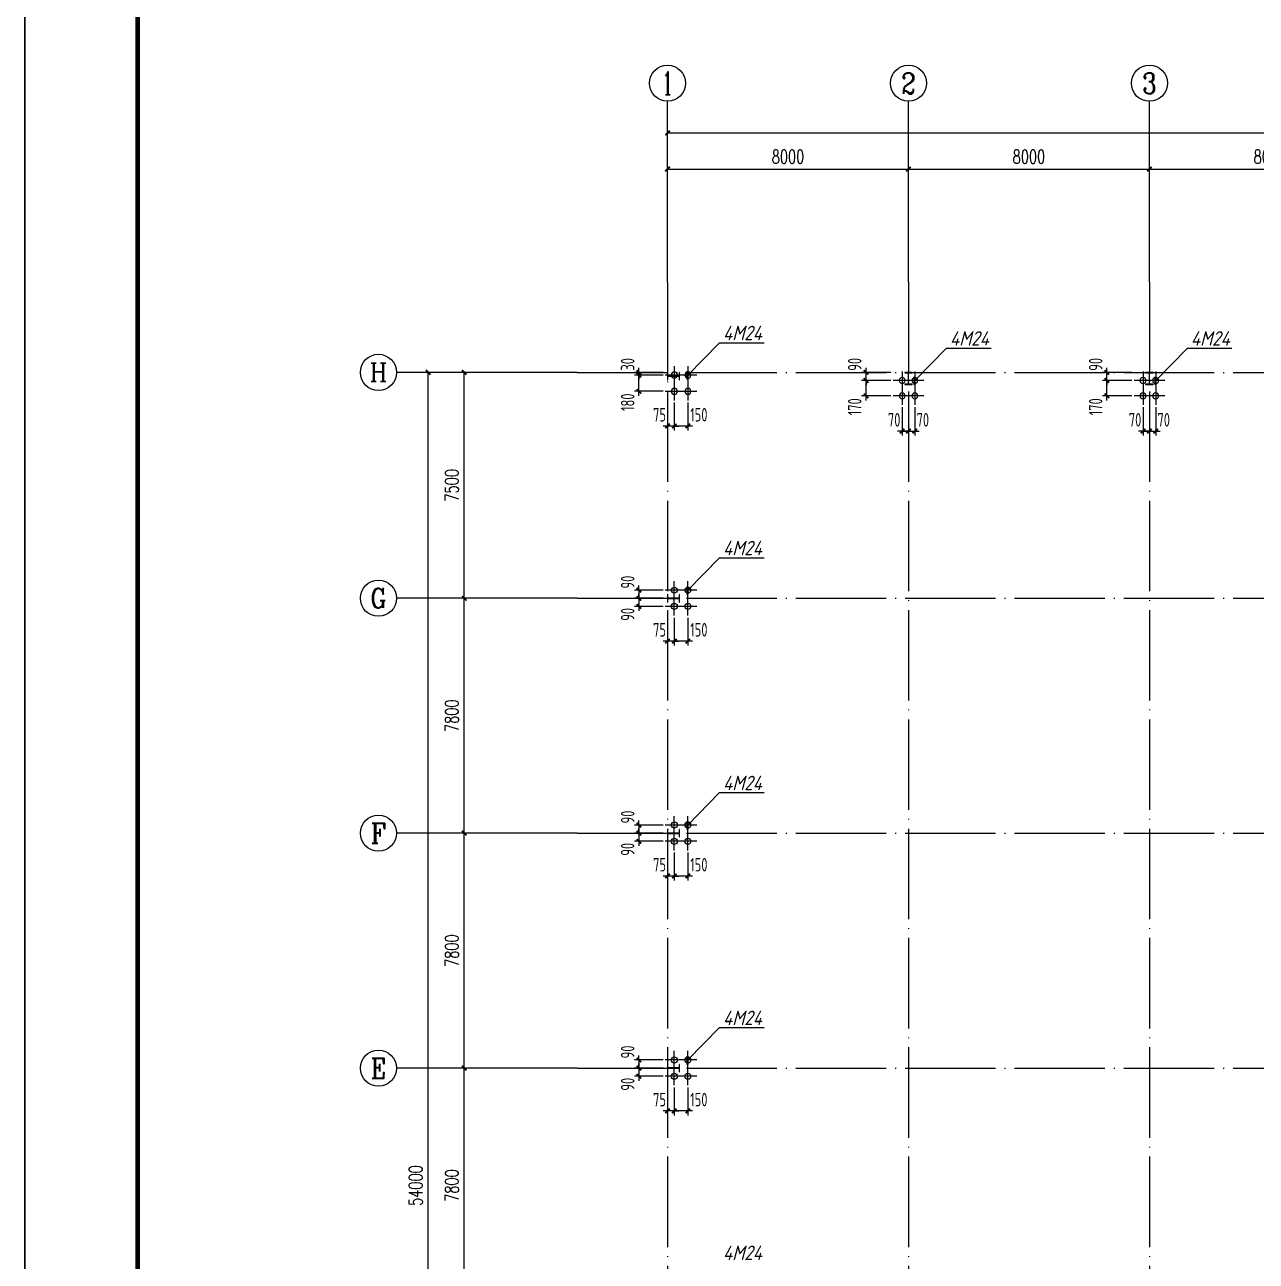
# Model space of a CAD drawing. Header units: millimetres. Extents: x 6950065 to 7140129, y 16284814 to 19754034.
# Drawn here: x 6955997 to 6996890, y 18669828 to 18710884 of the extents above; entities that cross this region are included whole.
import ezdxf
from ezdxf.enums import TextEntityAlignment as Align

# ---------------------------------------------------------------- set-up
doc = ezdxf.new("R2010")
doc.units = ezdxf.units.MM
doc.header["$LTSCALE"] = 1500
doc.header["$MEASUREMENT"] = 0
doc.linetypes.add('DOTE', pattern=[2.42, 2, -0.2, 0.02, -0.2])
doc.layers.get('Defpoints').update_dxf_attribs({"color": 1})
for name, color, linetype in [('AXIS_TEXT', 7, 'Continuous'), ('COLUMN', 2, 'Continuous'), ('C型钢', 6, 'Continuous'), ('dim', 7, 'Continuous'), ('DIM_ELEV', 3, 'Continuous'), ('DOTE', 250, 'DOTE'), ('LZ_DIM', 3, 'Continuous'), ('TK', 4, 'Continuous'), ('中粗', 4, 'Continuous'), ('标注', 7, 'Continuous')]:
    doc.layers.add(name, color=color, linetype=linetype)
doc.styles.add('_TCH_AXIS', font='COMPLEX', dxfattribs={"bigfont": 'GBCBIG'})
doc.styles.add('_TCH_DIM_T3', font='SIMPLEX', dxfattribs={"width": 0.705882, "bigfont": 'GBCBIG'})
doc.styles.add('COMPLEX', font='COMPLEX')
doc.styles.get("Standard").update_dxf_attribs({"font": 'gbenor.shx', "bigfont": 'gbcbig.shx'})
doc.styles.add('TSSD_Dimension', font='Tssdeng.shx', dxfattribs={"width": 0.7, "bigfont": 'hztxt.shx'})
doc.dimstyles.new('100', dxfattribs={"dimtxt": 250, "dimasz": 200, "dimexe": 250, "dimexo": 300, "dimgap": 150, "dimtad": 1, "dimdec": 0, "dimzin": 0, "dimdsep": 46, "dimtxsty": 'Standard', "dimblk": 'ARCHTICK', "dimcen": 0.09, "dimclrd": 256, "dimclre": 256, "dimclrt": 256, "dimadec": 0, "dimazin": 0, "dimtfac": 1, "dimtdec": 0, "dimtix": 1, "dimtmove": 2, "dimatfit": 3, "dimldrblk": 'ARCHTICK', "dimfxl": 0, "dimtolj": 1, "dimtzin": 0, "dimarcsym": 0})
doc.dimstyles.new('_TCH_ARCH&&150', dxfattribs={"dimtxt": 446.25, "dimasz": 150, "dimexe": 375, "dimexo": 450, "dimgap": 189.375, "dimtad": 1, "dimdec": 0, "dimzin": 0, "dimdsep": 46, "dimtxsty": '_TCH_DIM_T3', "dimblk": 'ARCHTICK', "dimcen": 0.09, "dimclrt": 7, "dimazin": 2, "dimtfac": 1, "dimtdec": 0, "dimtix": 1, "dimtmove": 2, "dimatfit": 3, "dimfxl": 0, "dimtolj": 1, "dimtzin": 0, "dimarcsym": 0})
doc.dimstyles.new('TSSD_50_150', dxfattribs={"dimtxt": 450, "dimasz": 150, "dimexe": 150, "dimexo": 375, "dimgap": 150, "dimtad": 1, "dimdec": 0, "dimlfac": 0.333333, "dimzin": 0, "dimdsep": 46, "dimtxsty": 'TSSD_Dimension', "dimblk": 'ARCHTICK', "dimblk1": 'ARCHTICK', "dimblk2": 'ARCHTICK', "dimcen": 0, "dimdle": 150, "dimclrt": 7, "dimadec": 0, "dimazin": 0, "dimtfac": 1, "dimtdec": 0, "dimtix": 1, "dimtmove": 2, "dimatfit": 3, "dimfxl": 0, "dimtolj": 1, "dimtzin": 0, "dimarcsym": 0})

# ---------------------------------------------------------------- blocks, each defined once
blk = doc.blocks.new('A$C3ACC4A1C')
at = {"layer": 'COLUMN'}
h = blk.add_hatch(color=256, dxfattribs=at)
h.paths.add_polyline_path([(125, 400), (0, 400), (0, 388), (120, 388), (120, 200), (125, 200)])
h.paths.add_polyline_path([(250, 400), (125, 400), (125, 200), (130, 200), (130, 388), (250, 388)])
h.paths.add_polyline_path([(250, 12), (130, 12), (130, 200), (125, 200), (125, 0), (250, 0)])
h.paths.add_polyline_path([(125, 200), (120, 200), (120, 12), (0, 12), (0, 0), (125, 0)])
blk.add_lwpolyline([(0, 0), (0, 12), (120, 12), (120, 388), (0, 388), (0, 400), (250, 400), (250, 388), (130, 388), (130, 12), (250, 12), (250, 0)], close=True, dxfattribs=at)
blk = doc.blocks.new('rtrtrtrtrt')
at = {"layer": '中粗', "linetype": 'ByBlock'}
for p, q in [((3059791, -306580), (3059191, -306580)), ((3059491, -306880), (3059491, -306280))]:
    blk.add_line(p, q, dxfattribs=at)
blk.add_circle((3059491, -306580), 100, dxfattribs=at)
blk = doc.blocks.new('_ArchTick')
at = {"color": 0, "linetype": 'ByBlock', "const_width": 0.4}
blk.add_lwpolyline([(-0.5, -0.5), (0.5, 0.5)], dxfattribs=at)
blk = doc.blocks.new('*D527')
at = {"layer": 'Defpoints', "color": 0}
for p in [(6977567, 18675972), (6978017, 18675972), (6977567, 18674820)]:
    blk.add_point(p, dxfattribs=at)
at = {"layer": 'dim', "color": 0, "lineweight": -2}
for p, q in [((6977567, 18675597), (6977567, 18674670)), ((6978017, 18675597), (6978017, 18674670)), ((6978167, 18674820), (6977417, 18674820))]:
    blk.add_line(p, q, dxfattribs=at)
at = {"layer": 'dim', "color": 0, "lineweight": -2, "xscale": 150, "yscale": 150, "zscale": 150, "rotation": 180}
blk.add_blockref('_ArchTick', (6977567, 18674820), dxfattribs=at)
at = {"layer": 'dim', "color": 0, "lineweight": -2, "xscale": 150, "yscale": 150, "zscale": 150}
blk.add_blockref('_ArchTick', (6978017, 18674820), dxfattribs=at)
at = {"layer": 'dim', "color": 7, "insert": (6978380, 18675195), "char_height": 450, "attachment_point": 5, "style": 'TSSD_Dimension'}
blk.add_mtext('\\A1;150', dxfattribs=at)
blk = doc.blocks.new('*D532')
at = {"layer": 'Defpoints', "color": 0}
for p in [(6977342, 18675972), (6977567, 18675972), (6977342, 18674820)]:
    blk.add_point(p, dxfattribs=at)
at = {"layer": 'dim', "color": 0, "lineweight": -2}
for p, q in [((6977342, 18675597), (6977342, 18674670)), ((6977567, 18675597), (6977567, 18674670)), ((6977342, 18674820), (6977192, 18674820)), ((6977567, 18674820), (6977342, 18674820)), ((6977567, 18674820), (6977717, 18674820))]:
    blk.add_line(p, q, dxfattribs=at)
at = {"layer": 'dim', "color": 0, "lineweight": -2, "xscale": 150, "yscale": 150, "zscale": 150}
blk.add_blockref('_ArchTick', (6977342, 18674820), dxfattribs=at)
at = {"layer": 'dim', "color": 0, "lineweight": -2, "xscale": 150, "yscale": 150, "zscale": 150, "rotation": 180}
blk.add_blockref('_ArchTick', (6977567, 18674820), dxfattribs=at)
at = {"layer": 'dim', "color": 7, "insert": (6977076, 18675195), "char_height": 450, "attachment_point": 5, "style": 'TSSD_Dimension'}
blk.add_mtext('\\A1;75', dxfattribs=at)
blk = doc.blocks.new('*D533')
at = {"layer": 'Defpoints', "color": 0}
for p in [(6977567, 18676512), (6976392, 18676242), (6977567, 18676242)]:
    blk.add_point(p, dxfattribs=at)
at = {"layer": 'dim', "color": 0, "lineweight": -2}
for p, q in [((6977192, 18676512), (6976242, 18676512)), ((6976392, 18676512), (6976392, 18676662)), ((6976392, 18676512), (6976392, 18676242)), ((6977192, 18676242), (6976242, 18676242)), ((6976392, 18676242), (6976392, 18676092))]:
    blk.add_line(p, q, dxfattribs=at)
at = {"layer": 'dim', "color": 0, "lineweight": -2, "xscale": 150, "yscale": 150, "zscale": 150}
for p, rotation in [((6976392, 18676512), 270), ((6976392, 18676242), 90)]:
    blk.add_blockref('_ArchTick', p, dxfattribs=dict(at, rotation=rotation))
at = {"layer": 'dim', "color": 7, "insert": (6976017, 18676778), "char_height": 450, "attachment_point": 5, "rotation": 90, "style": 'TSSD_Dimension'}
blk.add_mtext('\\A1;90', dxfattribs=at)
blk = doc.blocks.new('*D534')
at = {"layer": 'Defpoints', "color": 0}
for p in [(6977567, 18676242), (6976392, 18675972), (6977567, 18675972)]:
    blk.add_point(p, dxfattribs=at)
at = {"layer": 'dim', "color": 0, "lineweight": -2}
for p, q in [((6977192, 18676242), (6976242, 18676242)), ((6976392, 18676242), (6976392, 18676392)), ((6976392, 18676242), (6976392, 18675972)), ((6977192, 18675972), (6976242, 18675972)), ((6976392, 18675972), (6976392, 18675822))]:
    blk.add_line(p, q, dxfattribs=at)
at = {"layer": 'dim', "color": 0, "lineweight": -2, "xscale": 150, "yscale": 150, "zscale": 150}
for p, rotation in [((6976392, 18676242), 270), ((6976392, 18675972), 90)]:
    blk.add_blockref('_ArchTick', p, dxfattribs=dict(at, rotation=rotation))
at = {"layer": 'dim', "color": 7, "insert": (6976017, 18675706), "char_height": 450, "attachment_point": 5, "rotation": 90, "style": 'TSSD_Dimension'}
blk.add_mtext('\\A1;90', dxfattribs=at)
blk = doc.blocks.new('*D539')
at = {"layer": 'Defpoints', "color": 0}
for p in [(6977567, 18683772), (6978017, 18683772), (6977567, 18682620)]:
    blk.add_point(p, dxfattribs=at)
at = {"layer": 'dim', "color": 0, "lineweight": -2}
for p, q in [((6977567, 18683397), (6977567, 18682470)), ((6978017, 18683397), (6978017, 18682470)), ((6978167, 18682620), (6977417, 18682620))]:
    blk.add_line(p, q, dxfattribs=at)
at = {"layer": 'dim', "color": 0, "lineweight": -2, "xscale": 150, "yscale": 150, "zscale": 150, "rotation": 180}
blk.add_blockref('_ArchTick', (6977567, 18682620), dxfattribs=at)
at = {"layer": 'dim', "color": 0, "lineweight": -2, "xscale": 150, "yscale": 150, "zscale": 150}
blk.add_blockref('_ArchTick', (6978017, 18682620), dxfattribs=at)
at = {"layer": 'dim', "color": 7, "insert": (6978380, 18682995), "char_height": 450, "attachment_point": 5, "style": 'TSSD_Dimension'}
blk.add_mtext('\\A1;150', dxfattribs=at)
blk = doc.blocks.new('*D544')
at = {"layer": 'Defpoints', "color": 0}
for p in [(6977342, 18683772), (6977567, 18683772), (6977342, 18682620)]:
    blk.add_point(p, dxfattribs=at)
at = {"layer": 'dim', "color": 0, "lineweight": -2}
for p, q in [((6977342, 18683397), (6977342, 18682470)), ((6977567, 18683397), (6977567, 18682470)), ((6977342, 18682620), (6977192, 18682620)), ((6977567, 18682620), (6977342, 18682620)), ((6977567, 18682620), (6977717, 18682620))]:
    blk.add_line(p, q, dxfattribs=at)
at = {"layer": 'dim', "color": 0, "lineweight": -2, "xscale": 150, "yscale": 150, "zscale": 150}
blk.add_blockref('_ArchTick', (6977342, 18682620), dxfattribs=at)
at = {"layer": 'dim', "color": 0, "lineweight": -2, "xscale": 150, "yscale": 150, "zscale": 150, "rotation": 180}
blk.add_blockref('_ArchTick', (6977567, 18682620), dxfattribs=at)
at = {"layer": 'dim', "color": 7, "insert": (6977076, 18682995), "char_height": 450, "attachment_point": 5, "style": 'TSSD_Dimension'}
blk.add_mtext('\\A1;75', dxfattribs=at)
blk = doc.blocks.new('*D545')
at = {"layer": 'Defpoints', "color": 0}
for p in [(6977567, 18684312), (6976392, 18684042), (6977567, 18684042)]:
    blk.add_point(p, dxfattribs=at)
at = {"layer": 'dim', "color": 0, "lineweight": -2}
for p, q in [((6977192, 18684312), (6976242, 18684312)), ((6976392, 18684312), (6976392, 18684462)), ((6976392, 18684312), (6976392, 18684042)), ((6977192, 18684042), (6976242, 18684042)), ((6976392, 18684042), (6976392, 18683892))]:
    blk.add_line(p, q, dxfattribs=at)
at = {"layer": 'dim', "color": 0, "lineweight": -2, "xscale": 150, "yscale": 150, "zscale": 150}
for p, rotation in [((6976392, 18684312), 270), ((6976392, 18684042), 90)]:
    blk.add_blockref('_ArchTick', p, dxfattribs=dict(at, rotation=rotation))
at = {"layer": 'dim', "color": 7, "insert": (6976017, 18684578), "char_height": 450, "attachment_point": 5, "rotation": 90, "style": 'TSSD_Dimension'}
blk.add_mtext('\\A1;90', dxfattribs=at)
blk = doc.blocks.new('*D546')
at = {"layer": 'Defpoints', "color": 0}
for p in [(6977567, 18684042), (6976392, 18683772), (6977567, 18683772)]:
    blk.add_point(p, dxfattribs=at)
at = {"layer": 'dim', "color": 0, "lineweight": -2}
for p, q in [((6977192, 18684042), (6976242, 18684042)), ((6976392, 18684042), (6976392, 18684192)), ((6976392, 18684042), (6976392, 18683772)), ((6977192, 18683772), (6976242, 18683772)), ((6976392, 18683772), (6976392, 18683622))]:
    blk.add_line(p, q, dxfattribs=at)
at = {"layer": 'dim', "color": 0, "lineweight": -2, "xscale": 150, "yscale": 150, "zscale": 150}
for p, rotation in [((6976392, 18684042), 270), ((6976392, 18683772), 90)]:
    blk.add_blockref('_ArchTick', p, dxfattribs=dict(at, rotation=rotation))
at = {"layer": 'dim', "color": 7, "insert": (6976017, 18683506), "char_height": 450, "attachment_point": 5, "rotation": 90, "style": 'TSSD_Dimension'}
blk.add_mtext('\\A1;90', dxfattribs=at)
blk = doc.blocks.new('*D551')
at = {"layer": 'Defpoints', "color": 0}
for p in [(6977567, 18691572), (6978017, 18691572), (6977567, 18690420)]:
    blk.add_point(p, dxfattribs=at)
at = {"layer": 'dim', "color": 0, "lineweight": -2}
for p, q in [((6977567, 18691197), (6977567, 18690270)), ((6978017, 18691197), (6978017, 18690270)), ((6978167, 18690420), (6977417, 18690420))]:
    blk.add_line(p, q, dxfattribs=at)
at = {"layer": 'dim', "color": 0, "lineweight": -2, "xscale": 150, "yscale": 150, "zscale": 150, "rotation": 180}
blk.add_blockref('_ArchTick', (6977567, 18690420), dxfattribs=at)
at = {"layer": 'dim', "color": 0, "lineweight": -2, "xscale": 150, "yscale": 150, "zscale": 150}
blk.add_blockref('_ArchTick', (6978017, 18690420), dxfattribs=at)
at = {"layer": 'dim', "color": 7, "insert": (6978380, 18690795), "char_height": 450, "attachment_point": 5, "style": 'TSSD_Dimension'}
blk.add_mtext('\\A1;150', dxfattribs=at)
blk = doc.blocks.new('*D556')
at = {"layer": 'Defpoints', "color": 0}
for p in [(6977342, 18691572), (6977567, 18691572), (6977342, 18690420)]:
    blk.add_point(p, dxfattribs=at)
at = {"layer": 'dim', "color": 0, "lineweight": -2}
for p, q in [((6977342, 18691197), (6977342, 18690270)), ((6977567, 18691197), (6977567, 18690270)), ((6977342, 18690420), (6977192, 18690420)), ((6977567, 18690420), (6977342, 18690420)), ((6977567, 18690420), (6977717, 18690420))]:
    blk.add_line(p, q, dxfattribs=at)
at = {"layer": 'dim', "color": 0, "lineweight": -2, "xscale": 150, "yscale": 150, "zscale": 150}
blk.add_blockref('_ArchTick', (6977342, 18690420), dxfattribs=at)
at = {"layer": 'dim', "color": 0, "lineweight": -2, "xscale": 150, "yscale": 150, "zscale": 150, "rotation": 180}
blk.add_blockref('_ArchTick', (6977567, 18690420), dxfattribs=at)
at = {"layer": 'dim', "color": 7, "insert": (6977076, 18690795), "char_height": 450, "attachment_point": 5, "style": 'TSSD_Dimension'}
blk.add_mtext('\\A1;75', dxfattribs=at)
blk = doc.blocks.new('*D557')
at = {"layer": 'Defpoints', "color": 0}
for p in [(6977567, 18692112), (6976392, 18691842), (6977567, 18691842)]:
    blk.add_point(p, dxfattribs=at)
at = {"layer": 'dim', "color": 0, "lineweight": -2}
for p, q in [((6977192, 18692112), (6976242, 18692112)), ((6976392, 18692112), (6976392, 18692262)), ((6976392, 18692112), (6976392, 18691842)), ((6977192, 18691842), (6976242, 18691842)), ((6976392, 18691842), (6976392, 18691692))]:
    blk.add_line(p, q, dxfattribs=at)
at = {"layer": 'dim', "color": 0, "lineweight": -2, "xscale": 150, "yscale": 150, "zscale": 150}
for p, rotation in [((6976392, 18692112), 270), ((6976392, 18691842), 90)]:
    blk.add_blockref('_ArchTick', p, dxfattribs=dict(at, rotation=rotation))
at = {"layer": 'dim', "color": 7, "insert": (6976017, 18692378), "char_height": 450, "attachment_point": 5, "rotation": 90, "style": 'TSSD_Dimension'}
blk.add_mtext('\\A1;90', dxfattribs=at)
blk = doc.blocks.new('*D558')
at = {"layer": 'Defpoints', "color": 0}
for p in [(6977567, 18691842), (6976392, 18691572), (6977567, 18691572)]:
    blk.add_point(p, dxfattribs=at)
at = {"layer": 'dim', "color": 0, "lineweight": -2}
for p, q in [((6977192, 18691842), (6976242, 18691842)), ((6976392, 18691842), (6976392, 18691992)), ((6976392, 18691842), (6976392, 18691572)), ((6977192, 18691572), (6976242, 18691572)), ((6976392, 18691572), (6976392, 18691422))]:
    blk.add_line(p, q, dxfattribs=at)
at = {"layer": 'dim', "color": 0, "lineweight": -2, "xscale": 150, "yscale": 150, "zscale": 150}
for p, rotation in [((6976392, 18691842), 270), ((6976392, 18691572), 90)]:
    blk.add_blockref('_ArchTick', p, dxfattribs=dict(at, rotation=rotation))
at = {"layer": 'dim', "color": 7, "insert": (6976017, 18691306), "char_height": 450, "attachment_point": 5, "rotation": 90, "style": 'TSSD_Dimension'}
blk.add_mtext('\\A1;90', dxfattribs=at)
blk = doc.blocks.new('*D628')
at = {"layer": 'Defpoints', "color": 0}
for p in [(6977567, 18698712), (6978017, 18698712), (6977567, 18697560)]:
    blk.add_point(p, dxfattribs=at)
at = {"layer": 'dim', "color": 0, "lineweight": -2}
for p, q in [((6977567, 18698337), (6977567, 18697410)), ((6978017, 18698337), (6978017, 18697410)), ((6978167, 18697560), (6977417, 18697560))]:
    blk.add_line(p, q, dxfattribs=at)
at = {"layer": 'dim', "color": 0, "lineweight": -2, "xscale": 150, "yscale": 150, "zscale": 150, "rotation": 180}
blk.add_blockref('_ArchTick', (6977567, 18697560), dxfattribs=at)
at = {"layer": 'dim', "color": 0, "lineweight": -2, "xscale": 150, "yscale": 150, "zscale": 150}
blk.add_blockref('_ArchTick', (6978017, 18697560), dxfattribs=at)
at = {"layer": 'dim', "color": 7, "insert": (6978380, 18697935), "char_height": 450, "attachment_point": 5, "style": 'TSSD_Dimension'}
blk.add_mtext('\\A1;150', dxfattribs=at)
blk = doc.blocks.new('*D629')
at = {"layer": 'Defpoints', "color": 0}
for p in [(6977342, 18698712), (6977567, 18698712), (6977342, 18697560)]:
    blk.add_point(p, dxfattribs=at)
at = {"layer": 'dim', "color": 0, "lineweight": -2}
for p, q in [((6977342, 18698337), (6977342, 18697410)), ((6977567, 18698337), (6977567, 18697410)), ((6977342, 18697560), (6977192, 18697560)), ((6977567, 18697560), (6977342, 18697560)), ((6977567, 18697560), (6977717, 18697560))]:
    blk.add_line(p, q, dxfattribs=at)
at = {"layer": 'dim', "color": 0, "lineweight": -2, "xscale": 150, "yscale": 150, "zscale": 150}
blk.add_blockref('_ArchTick', (6977342, 18697560), dxfattribs=at)
at = {"layer": 'dim', "color": 0, "lineweight": -2, "xscale": 150, "yscale": 150, "zscale": 150, "rotation": 180}
blk.add_blockref('_ArchTick', (6977567, 18697560), dxfattribs=at)
at = {"layer": 'dim', "color": 7, "insert": (6977076, 18697935), "char_height": 450, "attachment_point": 5, "style": 'TSSD_Dimension'}
blk.add_mtext('\\A1;75', dxfattribs=at)
blk = doc.blocks.new('*D630')
at = {"layer": 'Defpoints', "color": 0}
for p in [(6976392, 18699252), (6977567, 18699252), (6977567, 18698712)]:
    blk.add_point(p, dxfattribs=at)
at = {"layer": 'dim', "color": 0, "lineweight": -2}
for p, q in [((6977192, 18699252), (6976242, 18699252)), ((6976392, 18698562), (6976392, 18699402)), ((6977192, 18698712), (6976242, 18698712))]:
    blk.add_line(p, q, dxfattribs=at)
at = {"layer": 'dim', "color": 0, "lineweight": -2, "xscale": 150, "yscale": 150, "zscale": 150}
for p, rotation in [((6976392, 18699252), 90), ((6976392, 18698712), 270)]:
    blk.add_blockref('_ArchTick', p, dxfattribs=dict(at, rotation=rotation))
at = {"layer": 'dim', "color": 7, "insert": (6976017, 18698349), "char_height": 450, "attachment_point": 5, "rotation": 90, "style": 'TSSD_Dimension'}
blk.add_mtext('\\A1;180', dxfattribs=at)
blk = doc.blocks.new('*D603')
at = {"layer": 'Defpoints', "color": 0}
for p in [(6976392, 18699342), (6977567, 18699342), (6977567, 18699252)]:
    blk.add_point(p, dxfattribs=at)
at = {"layer": 'dim', "color": 0, "lineweight": -2}
for p, q in [((6976392, 18699342), (6976392, 18699492)), ((6977192, 18699342), (6976242, 18699342)), ((6977192, 18699252), (6976242, 18699252)), ((6976392, 18699252), (6976392, 18699342)), ((6976392, 18699252), (6976392, 18699102))]:
    blk.add_line(p, q, dxfattribs=at)
at = {"layer": 'dim', "color": 0, "lineweight": -2, "xscale": 150, "yscale": 150, "zscale": 150}
for p, rotation in [((6976392, 18699342), 270), ((6976392, 18699252), 90)]:
    blk.add_blockref('_ArchTick', p, dxfattribs=dict(at, rotation=rotation))
at = {"layer": 'dim', "color": 7, "insert": (6976017, 18699608), "char_height": 450, "attachment_point": 5, "rotation": 90, "style": 'TSSD_Dimension'}
blk.add_mtext('\\A1;30', dxfattribs=at)
blk = doc.blocks.new('*D612')
at = {"layer": 'Defpoints', "color": 0}
for p in [(6985132, 18698562), (6985342, 18698562), (6985342, 18697391)]:
    blk.add_point(p, dxfattribs=at)
at = {"layer": 'dim', "color": 0, "lineweight": -2}
for p, q in [((6985132, 18698187), (6985132, 18697241)), ((6985342, 18698187), (6985342, 18697241)), ((6985132, 18697391), (6984982, 18697391)), ((6985132, 18697391), (6985342, 18697391)), ((6985342, 18697391), (6985492, 18697391))]:
    blk.add_line(p, q, dxfattribs=at)
at = {"layer": 'dim', "color": 0, "lineweight": -2, "xscale": 150, "yscale": 150, "zscale": 150}
blk.add_blockref('_ArchTick', (6985132, 18697391), dxfattribs=at)
at = {"layer": 'dim', "color": 0, "lineweight": -2, "xscale": 150, "yscale": 150, "zscale": 150, "rotation": 180}
blk.add_blockref('_ArchTick', (6985342, 18697391), dxfattribs=at)
at = {"layer": 'dim', "color": 7, "insert": (6984866, 18697766), "char_height": 450, "attachment_point": 5, "style": 'TSSD_Dimension'}
blk.add_mtext('\\A1;70', dxfattribs=at)
blk = doc.blocks.new('*D613')
at = {"layer": 'Defpoints', "color": 0}
for p in [(6985342, 18698562), (6985552, 18698562), (6985552, 18697391)]:
    blk.add_point(p, dxfattribs=at)
at = {"layer": 'dim', "color": 0, "lineweight": -2}
for p, q in [((6985342, 18698187), (6985342, 18697241)), ((6985552, 18698187), (6985552, 18697241)), ((6985342, 18697391), (6985192, 18697391)), ((6985342, 18697391), (6985552, 18697391)), ((6985552, 18697391), (6985702, 18697391))]:
    blk.add_line(p, q, dxfattribs=at)
at = {"layer": 'dim', "color": 0, "lineweight": -2, "xscale": 150, "yscale": 150, "zscale": 150}
blk.add_blockref('_ArchTick', (6985342, 18697391), dxfattribs=at)
at = {"layer": 'dim', "color": 0, "lineweight": -2, "xscale": 150, "yscale": 150, "zscale": 150, "rotation": 180}
blk.add_blockref('_ArchTick', (6985552, 18697391), dxfattribs=at)
at = {"layer": 'dim', "color": 7, "insert": (6985818, 18697766), "char_height": 450, "attachment_point": 5, "style": 'TSSD_Dimension'}
blk.add_mtext('\\A1;70', dxfattribs=at)
blk = doc.blocks.new('*D614')
at = {"layer": 'Defpoints', "color": 0}
for p in [(6983932, 18699072), (6985132, 18699072), (6985132, 18698562)]:
    blk.add_point(p, dxfattribs=at)
at = {"layer": 'dim', "color": 0, "lineweight": -2}
for p, q in [((6984757, 18699072), (6983782, 18699072)), ((6983932, 18698412), (6983932, 18699222)), ((6984757, 18698562), (6983782, 18698562))]:
    blk.add_line(p, q, dxfattribs=at)
at = {"layer": 'dim', "color": 0, "lineweight": -2, "xscale": 150, "yscale": 150, "zscale": 150}
for p, rotation in [((6983932, 18699072), 90), ((6983932, 18698562), 270)]:
    blk.add_blockref('_ArchTick', p, dxfattribs=dict(at, rotation=rotation))
at = {"layer": 'dim', "color": 7, "insert": (6983557, 18698199), "char_height": 450, "attachment_point": 5, "rotation": 90, "style": 'TSSD_Dimension'}
blk.add_mtext('\\A1;170', dxfattribs=at)
blk = doc.blocks.new('*D615')
at = {"layer": 'Defpoints', "color": 0}
for p in [(6983932, 18699342), (6985132, 18699342), (6985132, 18699072)]:
    blk.add_point(p, dxfattribs=at)
at = {"layer": 'dim', "color": 0, "lineweight": -2}
for p, q in [((6983932, 18699342), (6983932, 18699492)), ((6984757, 18699342), (6983782, 18699342)), ((6984757, 18699072), (6983782, 18699072)), ((6983932, 18699072), (6983932, 18699342)), ((6983932, 18699072), (6983932, 18698922))]:
    blk.add_line(p, q, dxfattribs=at)
at = {"layer": 'dim', "color": 0, "lineweight": -2, "xscale": 150, "yscale": 150, "zscale": 150}
for p, rotation in [((6983932, 18699342), 270), ((6983932, 18699072), 90)]:
    blk.add_blockref('_ArchTick', p, dxfattribs=dict(at, rotation=rotation))
at = {"layer": 'dim', "color": 7, "insert": (6983557, 18699608), "char_height": 450, "attachment_point": 5, "rotation": 90, "style": 'TSSD_Dimension'}
blk.add_mtext('\\A1;90', dxfattribs=at)
blk = doc.blocks.new('*D616')
at = {"layer": 'Defpoints', "color": 0}
for p in [(6993132, 18698562), (6993342, 18698562), (6993342, 18697391)]:
    blk.add_point(p, dxfattribs=at)
at = {"layer": 'dim', "color": 0, "lineweight": -2}
for p, q in [((6993132, 18698187), (6993132, 18697241)), ((6993342, 18698187), (6993342, 18697241)), ((6993132, 18697391), (6992982, 18697391)), ((6993132, 18697391), (6993342, 18697391)), ((6993342, 18697391), (6993492, 18697391))]:
    blk.add_line(p, q, dxfattribs=at)
at = {"layer": 'dim', "color": 0, "lineweight": -2, "xscale": 150, "yscale": 150, "zscale": 150}
blk.add_blockref('_ArchTick', (6993132, 18697391), dxfattribs=at)
at = {"layer": 'dim', "color": 0, "lineweight": -2, "xscale": 150, "yscale": 150, "zscale": 150, "rotation": 180}
blk.add_blockref('_ArchTick', (6993342, 18697391), dxfattribs=at)
at = {"layer": 'dim', "color": 7, "insert": (6992866, 18697766), "char_height": 450, "attachment_point": 5, "style": 'TSSD_Dimension'}
blk.add_mtext('\\A1;70', dxfattribs=at)
blk = doc.blocks.new('*D617')
at = {"layer": 'Defpoints', "color": 0}
for p in [(6993342, 18698562), (6993552, 18698562), (6993552, 18697391)]:
    blk.add_point(p, dxfattribs=at)
at = {"layer": 'dim', "color": 0, "lineweight": -2}
for p, q in [((6993342, 18698187), (6993342, 18697241)), ((6993552, 18698187), (6993552, 18697241)), ((6993342, 18697391), (6993192, 18697391)), ((6993342, 18697391), (6993552, 18697391)), ((6993552, 18697391), (6993702, 18697391))]:
    blk.add_line(p, q, dxfattribs=at)
at = {"layer": 'dim', "color": 0, "lineweight": -2, "xscale": 150, "yscale": 150, "zscale": 150}
blk.add_blockref('_ArchTick', (6993342, 18697391), dxfattribs=at)
at = {"layer": 'dim', "color": 0, "lineweight": -2, "xscale": 150, "yscale": 150, "zscale": 150, "rotation": 180}
blk.add_blockref('_ArchTick', (6993552, 18697391), dxfattribs=at)
at = {"layer": 'dim', "color": 7, "insert": (6993818, 18697766), "char_height": 450, "attachment_point": 5, "style": 'TSSD_Dimension'}
blk.add_mtext('\\A1;70', dxfattribs=at)
blk = doc.blocks.new('*D618')
at = {"layer": 'Defpoints', "color": 0}
for p in [(6991932, 18699072), (6993132, 18699072), (6993132, 18698562)]:
    blk.add_point(p, dxfattribs=at)
at = {"layer": 'dim', "color": 0, "lineweight": -2}
for p, q in [((6992757, 18699072), (6991782, 18699072)), ((6991932, 18698412), (6991932, 18699222)), ((6992757, 18698562), (6991782, 18698562))]:
    blk.add_line(p, q, dxfattribs=at)
at = {"layer": 'dim', "color": 0, "lineweight": -2, "xscale": 150, "yscale": 150, "zscale": 150}
for p, rotation in [((6991932, 18699072), 90), ((6991932, 18698562), 270)]:
    blk.add_blockref('_ArchTick', p, dxfattribs=dict(at, rotation=rotation))
at = {"layer": 'dim', "color": 7, "insert": (6991557, 18698199), "char_height": 450, "attachment_point": 5, "rotation": 90, "style": 'TSSD_Dimension'}
blk.add_mtext('\\A1;170', dxfattribs=at)
blk = doc.blocks.new('*D619')
at = {"layer": 'Defpoints', "color": 0}
for p in [(6991932, 18699342), (6993132, 18699342), (6993132, 18699072)]:
    blk.add_point(p, dxfattribs=at)
at = {"layer": 'dim', "color": 0, "lineweight": -2}
for p, q in [((6991932, 18699342), (6991932, 18699492)), ((6992757, 18699342), (6991782, 18699342)), ((6992757, 18699072), (6991782, 18699072)), ((6991932, 18699072), (6991932, 18699342)), ((6991932, 18699072), (6991932, 18698922))]:
    blk.add_line(p, q, dxfattribs=at)
at = {"layer": 'dim', "color": 0, "lineweight": -2, "xscale": 150, "yscale": 150, "zscale": 150}
for p, rotation in [((6991932, 18699342), 270), ((6991932, 18699072), 90)]:
    blk.add_blockref('_ArchTick', p, dxfattribs=dict(at, rotation=rotation))
at = {"layer": 'dim', "color": 7, "insert": (6991557, 18699608), "char_height": 450, "attachment_point": 5, "rotation": 90, "style": 'TSSD_Dimension'}
blk.add_mtext('\\A1;90', dxfattribs=at)
blk = doc.blocks.new('GeYuanFrame_61683632', base_point=(20.09, 4.53))
at = {"layer": 'TK'}
blk.add_lwpolyline([(20.09, 4.53), (20.09, 598.53), (861.09, 598.53), (861.09, 4.53)], close=True, dxfattribs=at)
at = {"layer": 'TK', "const_width": 1}
blk.add_lwpolyline([(45.09, 588.53), (851.09, 588.53), (851.09, 14.53), (45.09, 14.53)], close=True, dxfattribs=at)
blk = doc.blocks.new('*D1534')
at = {"layer": 'Defpoints', "color": 0}
for p in [(6985342, 18706092), (6977342, 18702342), (6985342, 18702342)]:
    blk.add_point(p, dxfattribs=at)
at = {"layer": 'DIM_ELEV', "color": 0, "lineweight": -2}
for p, q in [((6977342, 18702792), (6977342, 18706467)), ((6985342, 18702792), (6985342, 18706467)), ((6977342, 18706092), (6985342, 18706092))]:
    blk.add_line(p, q, dxfattribs=at)
at = {"layer": 'DIM_ELEV', "color": 0, "lineweight": -2, "xscale": 150, "yscale": 150, "zscale": 150, "rotation": 180}
blk.add_blockref('_ArchTick', (6977342, 18706092), dxfattribs=at)
at = {"layer": 'DIM_ELEV', "color": 0, "lineweight": -2, "xscale": 150, "yscale": 150, "zscale": 150}
blk.add_blockref('_ArchTick', (6985342, 18706092), dxfattribs=at)
at = {"layer": 'DIM_ELEV', "color": 7, "insert": (6981342, 18706504), "char_height": 446.2, "attachment_point": 5, "style": '_TCH_DIM_T3'}
blk.add_mtext('\\A1;8000', dxfattribs=at)
blk = doc.blocks.new('*D1535')
at = {"layer": 'Defpoints', "color": 0}
for p in [(6993342, 18706092), (6985342, 18702342), (6993342, 18702342)]:
    blk.add_point(p, dxfattribs=at)
at = {"layer": 'DIM_ELEV', "color": 0, "lineweight": -2}
for p, q in [((6985342, 18702792), (6985342, 18706467)), ((6993342, 18702792), (6993342, 18706467)), ((6985342, 18706092), (6993342, 18706092))]:
    blk.add_line(p, q, dxfattribs=at)
at = {"layer": 'DIM_ELEV', "color": 0, "lineweight": -2, "xscale": 150, "yscale": 150, "zscale": 150, "rotation": 180}
blk.add_blockref('_ArchTick', (6985342, 18706092), dxfattribs=at)
at = {"layer": 'DIM_ELEV', "color": 0, "lineweight": -2, "xscale": 150, "yscale": 150, "zscale": 150}
blk.add_blockref('_ArchTick', (6993342, 18706092), dxfattribs=at)
at = {"layer": 'DIM_ELEV', "color": 7, "insert": (6989342, 18706504), "char_height": 446.2, "attachment_point": 5, "style": '_TCH_DIM_T3'}
blk.add_mtext('\\A1;8000', dxfattribs=at)
blk = doc.blocks.new('*D1536')
at = {"layer": 'Defpoints', "color": 0}
for p in [(7001342, 18706092), (6993342, 18702342), (7001342, 18702342)]:
    blk.add_point(p, dxfattribs=at)
at = {"layer": 'DIM_ELEV', "color": 0, "lineweight": -2}
for p, q in [((6993342, 18702792), (6993342, 18706467)), ((7001342, 18702792), (7001342, 18706467)), ((6993342, 18706092), (7001342, 18706092))]:
    blk.add_line(p, q, dxfattribs=at)
at = {"layer": 'DIM_ELEV', "color": 0, "lineweight": -2, "xscale": 150, "yscale": 150, "zscale": 150, "rotation": 180}
blk.add_blockref('_ArchTick', (6993342, 18706092), dxfattribs=at)
at = {"layer": 'DIM_ELEV', "color": 0, "lineweight": -2, "xscale": 150, "yscale": 150, "zscale": 150}
blk.add_blockref('_ArchTick', (7001342, 18706092), dxfattribs=at)
at = {"layer": 'DIM_ELEV', "color": 7, "insert": (6997342, 18706504), "char_height": 446.2, "attachment_point": 5, "style": '_TCH_DIM_T3'}
blk.add_mtext('\\A1;8000', dxfattribs=at)
blk = doc.blocks.new('*D1540')
at = {"layer": 'Defpoints', "color": 0}
for p in [(7025342, 18707292), (6977342, 18702342), (7025342, 18702342)]:
    blk.add_point(p, dxfattribs=at)
at = {"layer": 'DIM_ELEV', "color": 0, "lineweight": -2}
for p, q in [((6977342, 18702792), (6977342, 18707667)), ((7025342, 18702792), (7025342, 18707667)), ((6977342, 18707292), (7025342, 18707292))]:
    blk.add_line(p, q, dxfattribs=at)
at = {"layer": 'DIM_ELEV', "color": 0, "lineweight": -2, "xscale": 150, "yscale": 150, "zscale": 150, "rotation": 180}
blk.add_blockref('_ArchTick', (6977342, 18707292), dxfattribs=at)
at = {"layer": 'DIM_ELEV', "color": 0, "lineweight": -2, "xscale": 150, "yscale": 150, "zscale": 150}
blk.add_blockref('_ArchTick', (7025342, 18707292), dxfattribs=at)
at = {"layer": 'DIM_ELEV', "color": 7, "insert": (7001342, 18707704), "char_height": 446.2, "attachment_point": 5, "style": '_TCH_DIM_T3'}
blk.add_mtext('\\A1;48000', dxfattribs=at)
blk = doc.blocks.new('*D1559')
at = {"layer": 'Defpoints', "color": 0}
for p in [(6970592, 18676242), (6974342, 18676242), (6974342, 18668442)]:
    blk.add_point(p, dxfattribs=at)
at = {"layer": 'DIM_ELEV', "color": 0, "lineweight": -2}
for p, q in [((6973892, 18676242), (6970217, 18676242)), ((6970592, 18668442), (6970592, 18676242)), ((6973892, 18668442), (6970217, 18668442))]:
    blk.add_line(p, q, dxfattribs=at)
at = {"layer": 'DIM_ELEV', "color": 0, "lineweight": -2, "xscale": 150, "yscale": 150, "zscale": 150}
for p, rotation in [((6970592, 18676242), 90), ((6970592, 18668442), 270)]:
    blk.add_blockref('_ArchTick', p, dxfattribs=dict(at, rotation=rotation))
at = {"layer": 'DIM_ELEV', "color": 7, "insert": (6970179, 18672342), "char_height": 446.2, "attachment_point": 5, "rotation": 90, "style": '_TCH_DIM_T3'}
blk.add_mtext('\\A1;7800', dxfattribs=at)
blk = doc.blocks.new('*D1560')
at = {"layer": 'Defpoints', "color": 0}
for p in [(6970592, 18684042), (6974342, 18684042), (6974342, 18676242)]:
    blk.add_point(p, dxfattribs=at)
at = {"layer": 'DIM_ELEV', "color": 0, "lineweight": -2}
for p, q in [((6973892, 18684042), (6970217, 18684042)), ((6970592, 18676242), (6970592, 18684042)), ((6973892, 18676242), (6970217, 18676242))]:
    blk.add_line(p, q, dxfattribs=at)
at = {"layer": 'DIM_ELEV', "color": 0, "lineweight": -2, "xscale": 150, "yscale": 150, "zscale": 150}
for p, rotation in [((6970592, 18684042), 90), ((6970592, 18676242), 270)]:
    blk.add_blockref('_ArchTick', p, dxfattribs=dict(at, rotation=rotation))
at = {"layer": 'DIM_ELEV', "color": 7, "insert": (6970179, 18680142), "char_height": 446.2, "attachment_point": 5, "rotation": 90, "style": '_TCH_DIM_T3'}
blk.add_mtext('\\A1;7800', dxfattribs=at)
blk = doc.blocks.new('*D1561')
at = {"layer": 'Defpoints', "color": 0}
for p in [(6970592, 18691842), (6974342, 18691842), (6974342, 18684042)]:
    blk.add_point(p, dxfattribs=at)
at = {"layer": 'DIM_ELEV', "color": 0, "lineweight": -2}
for p, q in [((6973892, 18691842), (6970217, 18691842)), ((6970592, 18684042), (6970592, 18691842)), ((6973892, 18684042), (6970217, 18684042))]:
    blk.add_line(p, q, dxfattribs=at)
at = {"layer": 'DIM_ELEV', "color": 0, "lineweight": -2, "xscale": 150, "yscale": 150, "zscale": 150}
for p, rotation in [((6970592, 18691842), 90), ((6970592, 18684042), 270)]:
    blk.add_blockref('_ArchTick', p, dxfattribs=dict(at, rotation=rotation))
at = {"layer": 'DIM_ELEV', "color": 7, "insert": (6970179, 18687942), "char_height": 446.2, "attachment_point": 5, "rotation": 90, "style": '_TCH_DIM_T3'}
blk.add_mtext('\\A1;7800', dxfattribs=at)
blk = doc.blocks.new('*D1562')
at = {"layer": 'Defpoints', "color": 0}
for p in [(6970592, 18699342), (6974342, 18699342), (6974342, 18691842)]:
    blk.add_point(p, dxfattribs=at)
at = {"layer": 'DIM_ELEV', "color": 0, "lineweight": -2}
for p, q in [((6973892, 18699342), (6970217, 18699342)), ((6970592, 18691842), (6970592, 18699342)), ((6973892, 18691842), (6970217, 18691842))]:
    blk.add_line(p, q, dxfattribs=at)
at = {"layer": 'DIM_ELEV', "color": 0, "lineweight": -2, "xscale": 150, "yscale": 150, "zscale": 150}
for p, rotation in [((6970592, 18699342), 90), ((6970592, 18691842), 270)]:
    blk.add_blockref('_ArchTick', p, dxfattribs=dict(at, rotation=rotation))
at = {"layer": 'DIM_ELEV', "color": 7, "insert": (6970179, 18695592), "char_height": 446.2, "attachment_point": 5, "rotation": 90, "style": '_TCH_DIM_T3'}
blk.add_mtext('\\A1;7500', dxfattribs=at)
blk = doc.blocks.new('*D1563')
at = {"layer": 'Defpoints', "color": 0}
for p in [(6969392, 18699342), (6974342, 18699342), (6974342, 18645342)]:
    blk.add_point(p, dxfattribs=at)
at = {"layer": 'DIM_ELEV', "color": 0, "lineweight": -2}
for p, q in [((6973892, 18699342), (6969017, 18699342)), ((6969392, 18645342), (6969392, 18699342)), ((6973892, 18645342), (6969017, 18645342))]:
    blk.add_line(p, q, dxfattribs=at)
at = {"layer": 'DIM_ELEV', "color": 0, "lineweight": -2, "xscale": 150, "yscale": 150, "zscale": 150}
for p, rotation in [((6969392, 18699342), 90), ((6969392, 18645342), 270)]:
    blk.add_blockref('_ArchTick', p, dxfattribs=dict(at, rotation=rotation))
at = {"layer": 'DIM_ELEV', "color": 7, "insert": (6968979, 18672342), "char_height": 446.2, "attachment_point": 5, "rotation": 90, "style": '_TCH_DIM_T3'}
blk.add_mtext('\\A1;54000', dxfattribs=at)
blk = doc.blocks.new('_AXISO')
blk.add_circle((0, 0), 0.5)
at = {"layer": 'AXIS_TEXT', "style": 'COMPLEX', "width": 1.041667}
blk.add_attdef('A', text='', height=0.56, dxfattribs=at).set_placement((-0.25, -0.28), (0.25, -0.28), align=Align.FIT)

msp = doc.modelspace()

# ---------------------------------------------------------------- linework, layer by layer
at = {"layer": 'C型钢', "color": 3}
msp.add_lwpolyline([(6955997, 19754034.2), (6955997, 16284813.9)], dxfattribs=at)
at = {"layer": 'DIM_ELEV'}
for p, q in [((6977341.7, 18702341.6), (6977341.7, 18708341.6)), ((6985341.7, 18702341.6), (6985341.7, 18708341.6)), ((6993341.7, 18702341.6), (6993341.7, 18708341.6)), ((6974341.7, 18699341.6), (6968341.7, 18699341.6)), ((6974341.7, 18691841.6), (6968341.7, 18691841.6)), ((6974341.7, 18684041.6), (6968341.7, 18684041.6)), ((6974341.7, 18676241.6), (6968341.7, 18676241.6))]:
    msp.add_line(p, q, dxfattribs=at)
at = {"layer": 'DOTE', "color": 1}
for p, q in [((6977341.7, 18702341.6), (6977341.7, 18642341.6)), ((6985341.7, 18702341.6), (6985341.7, 18642341.6)), ((6993341.7, 18702341.6), (6993341.7, 18642341.6)), ((6974341.7, 18699341.6), (7028341.7, 18699341.6)), ((6974341.7, 18691841.6), (7030714.6, 18691841.6)), ((6974341.7, 18684041.6), (7030714.6, 18684041.6)), ((6974341.7, 18676241.6), (7030714.6, 18676241.6))]:
    msp.add_line(p, q, dxfattribs=at)

# ---------------------------------------------------------------- block references
at = {"layer": 'COLUMN', "xscale": -1, "rotation": 270}
for p in [(6977341.7, 18699091.6), (6977341.7, 18691716.6), (6977341.7, 18683916.6), (6977341.7, 18676116.6)]:
    msp.add_blockref('A$C3ACC4A1C', p, dxfattribs=at)
at = {"layer": 'COLUMN', "xscale": -1}
for p in [(6985466.7, 18698941.6), (6993466.7, 18698941.6)]:
    msp.add_blockref('A$C3ACC4A1C', p, dxfattribs=at)
at = {"layer": 'C型钢', "color": 3, "xscale": 150, "yscale": 150, "zscale": 150}
msp.add_blockref('GeYuanFrame_61683632', (6955997, 18629910.1), dxfattribs=at)
at = {"layer": 'DIM_ELEV'}
ref = msp.add_blockref('_AXISO', (6977341.7, 18708941.6), dxfattribs=dict(at, xscale=1200, yscale=1200, zscale=1200))
ref.add_attrib('A', '1', dxfattribs={"layer": 'AXIS_TEXT', "height": 772.1, "style": '_TCH_AXIS'}).set_placement((6977176.3, 18708555.5), (6977507.2, 18708555.5), align=Align.FIT)
ref = msp.add_blockref('_AXISO', (6985341.7, 18708941.6), dxfattribs=dict(at, xscale=1200, yscale=1200, zscale=1200))
ref.add_attrib('A', '2', dxfattribs={"layer": 'AXIS_TEXT', "height": 698.9, "style": '_TCH_AXIS'}).set_placement((6985108.8, 18708592.1), (6985574.7, 18708592.1), align=Align.FIT)
ref = msp.add_blockref('_AXISO', (6993341.7, 18708941.6), dxfattribs=dict(at, xscale=1200, yscale=1200, zscale=1200))
ref.add_attrib('A', '3', dxfattribs={"layer": 'AXIS_TEXT', "height": 698.9, "style": '_TCH_AXIS'}).set_placement((6993108.8, 18708592.1), (6993574.7, 18708592.1), align=Align.FIT)
ref = msp.add_blockref('_AXISO', (6967741.7, 18699341.6), dxfattribs=dict(at, xscale=1200, yscale=1200, zscale=1200))
ref.add_attrib('A', 'H', dxfattribs={"layer": 'AXIS_TEXT', "height": 608.3, "style": '_TCH_AXIS'}).set_placement((6967452.1, 18699037.4), (6968031.4, 18699037.4), align=Align.FIT)
ref = msp.add_blockref('_AXISO', (6967741.7, 18691841.6), dxfattribs=dict(at, xscale=1200, yscale=1200, zscale=1200))
ref.add_attrib('A', 'G', dxfattribs={"layer": 'AXIS_TEXT', "height": 637.8, "style": '_TCH_AXIS'}).set_placement((6967468.4, 18691522.7), (6968015.1, 18691522.7), align=Align.FIT)
ref = msp.add_blockref('_AXISO', (6967741.7, 18684041.6), dxfattribs=dict(at, xscale=1200, yscale=1200, zscale=1200))
ref.add_attrib('A', 'F', dxfattribs={"layer": 'AXIS_TEXT', "height": 668.2, "style": '_TCH_AXIS'}).set_placement((6967487.2, 18683707.5), (6967996.3, 18683707.5), align=Align.FIT)
ref = msp.add_blockref('_AXISO', (6967741.7, 18676241.6), dxfattribs=dict(at, xscale=1200, yscale=1200, zscale=1200))
ref.add_attrib('A', 'E', dxfattribs={"layer": 'AXIS_TEXT', "height": 668.2, "style": '_TCH_AXIS'}).set_placement((6967487.2, 18675907.5), (6967996.3, 18675907.5), align=Align.FIT)
at = {"layer": 'LZ_DIM', "color": 0, "xscale": -1, "rotation": 180}
for p in [(3918075.7, 18392671.7), (3918525.7, 18392671.7), (3925640.7, 18392491.7), (3926060.7, 18392491.7), (3933640.7, 18392491.7), (3934060.7, 18392491.7), (3918075.7, 18392131.7), (3918525.7, 18392131.7), (3925640.7, 18391981.7), (3926060.7, 18391981.7), (3933640.7, 18391981.7), (3934060.7, 18391981.7)]:
    msp.add_blockref('rtrtrtrtrt', p, dxfattribs=at)
at = {"layer": 'LZ_DIM', "color": 0}
for p in [(3918075.7, 18998691.4), (3918525.7, 18998691.4), (3918075.7, 18998151.4), (3918525.7, 18998151.4), (3918075.7, 18990891.4), (3918525.7, 18990891.4), (3918075.7, 18990351.4), (3918525.7, 18990351.4), (3918075.7, 18983091.4), (3918525.7, 18983091.4), (3918075.7, 18982551.4), (3918525.7, 18982551.4)]:
    msp.add_blockref('rtrtrtrtrt', p, dxfattribs=at)

# ---------------------------------------------------------------- texts
at = {"color": 6, "ltscale": 0.5, "oblique": 15}
for p in [(6979182.6, 18700409.4), (6986717.6, 18700229.4), (6994717.6, 18700229.4), (6979182.6, 18693269.4), (6979182.6, 18685469.4), (6979182.6, 18677669.4), (6979182.6, 18669869.4)]:
    msp.add_text('4M24', height=480, dxfattribs=at).set_placement(p)

# ---------------------------------------------------------------- dimensions: what is measured, and where the dimension line sits
at = {"layer": 'dim'}
for base, p1, p2, angle, picture, middle, dimtype in [((6976391.8, 18699341.6), (6977566.7, 18699251.6), (6977566.7, 18699341.6), 270, '*D603', (6976016.8, 18699607.5), 128), ((6983931.8, 18699341.6), (6985131.7, 18699071.6), (6985131.7, 18699341.6), 270, '*D615', (6983556.8, 18699607.5), 128), ((6991931.8, 18699341.6), (6993131.7, 18699071.6), (6993131.7, 18699341.6), 270, '*D619', (6991556.8, 18699607.5), 128), ((6976391.8, 18699251.6), (6977566.7, 18698711.6), (6977566.7, 18699251.6), 270, '*D630', (6976016.8, 18698348.7), 128), ((6983931.8, 18699071.6), (6985131.7, 18698561.6), (6985131.7, 18699071.6), 90, '*D614', (6983556.8, 18698198.7), 129), ((6991931.8, 18699071.6), (6993131.7, 18698561.6), (6993131.7, 18699071.6), 90, '*D618', (6991556.8, 18698198.7), 129), ((6977566.7, 18697559.7), (6978016.7, 18698711.6), (6977566.7, 18698711.6), 180, '*D628', (6978379.6, 18697934.7), 129), ((6985341.7, 18697390.9), (6985131.7, 18698561.6), (6985341.7, 18698561.6), 0, '*D612', (6984865.8, 18697765.9), 129), ((6985551.7, 18697390.9), (6985341.7, 18698561.6), (6985551.7, 18698561.6), 180, '*D613', (6985817.7, 18697765.9), 128), ((6993341.7, 18697390.9), (6993131.7, 18698561.6), (6993341.7, 18698561.6), 0, '*D616', (6992865.8, 18697765.9), 129), ((6993551.7, 18697390.9), (6993341.7, 18698561.6), (6993551.7, 18698561.6), 180, '*D617', (6993817.7, 18697765.9), 128), ((6976391.8, 18691841.6), (6977566.7, 18692111.6), (6977566.7, 18691841.6), 270, '*D557', (6976016.8, 18692377.5), 129), ((6976391.8, 18691571.6), (6977566.7, 18691841.6), (6977566.7, 18691571.6), 90, '*D558', (6976016.8, 18691305.6), 128), ((6977566.7, 18690419.7), (6978016.7, 18691571.6), (6977566.7, 18691571.6), 180, '*D551', (6978379.6, 18690794.7), 129), ((6976391.8, 18684041.6), (6977566.7, 18684311.6), (6977566.7, 18684041.6), 270, '*D545', (6976016.8, 18684577.5), 129), ((6976391.8, 18683771.6), (6977566.7, 18684041.6), (6977566.7, 18683771.6), 90, '*D546', (6976016.8, 18683505.6), 128), ((6977566.7, 18682619.7), (6978016.7, 18683771.6), (6977566.7, 18683771.6), 180, '*D539', (6978379.6, 18682994.7), 129), ((6976391.8, 18676241.6), (6977566.7, 18676511.6), (6977566.7, 18676241.6), 270, '*D533', (6976016.8, 18676777.5), 129), ((6976391.8, 18675971.6), (6977566.7, 18676241.6), (6977566.7, 18675971.6), 90, '*D534', (6976016.8, 18675705.6), 128), ((6977566.7, 18674819.7), (6978016.7, 18675971.6), (6977566.7, 18675971.6), 180, '*D527', (6978379.6, 18675194.7), 129)]:
    dim = msp.add_linear_dim(base=base, p1=p1, p2=p2, angle=angle, dimstyle='TSSD_50_150', dxfattribs=at)
    dim.commit()
    dim.dimension.update_dxf_attribs({"geometry": picture, "text_midpoint": middle, "dimtype": dimtype})
for base, p1, p2, picture, middle in [((6977341.7, 18697559.7), (6977566.7, 18698711.6), (6977341.7, 18698711.6), '*D629', (6977075.8, 18697934.7)), ((6977341.7, 18690419.7), (6977566.7, 18691571.6), (6977341.7, 18691571.6), '*D556', (6977075.8, 18690794.7)), ((6977341.7, 18682619.7), (6977566.7, 18683771.6), (6977341.7, 18683771.6), '*D544', (6977075.8, 18682994.7)), ((6977341.7, 18674819.7), (6977566.7, 18675971.6), (6977341.7, 18675971.6), '*D532', (6977075.8, 18675194.7))]:
    dim = msp.add_linear_dim(base=base, p1=p1, p2=p2, dimstyle='TSSD_50_150', dxfattribs=at)
    dim.commit()
    dim.dimension.update_dxf_attribs({"geometry": picture, "text_midpoint": middle, "dimtype": 128})
at = {"layer": 'DIM_ELEV'}
for p1, p2, distance, picture, middle in [((6977341.7, 18702341.6), (7025341.7, 18702341.6), 4950, '*D1540', (7001341.7, 18707704.1)), ((6977341.7, 18702341.6), (6985341.7, 18702341.6), 3750, '*D1534', (6981341.7, 18706504.1)), ((6985341.7, 18702341.6), (6993341.7, 18702341.6), 3750, '*D1535', (6989341.7, 18706504.1)), ((6993341.7, 18702341.6), (7001341.7, 18702341.6), 3750, '*D1536', (6997341.7, 18706504.1)), ((6974341.7, 18645341.6), (6974341.7, 18699341.6), 4950, '*D1563', (6968979.2, 18672341.6)), ((6974341.7, 18691841.6), (6974341.7, 18699341.6), 3750, '*D1562', (6970179.2, 18695591.6)), ((6974341.7, 18684041.6), (6974341.7, 18691841.6), 3750, '*D1561', (6970179.2, 18687941.6)), ((6974341.7, 18676241.6), (6974341.7, 18684041.6), 3750, '*D1560', (6970179.2, 18680141.6)), ((6974341.7, 18668441.6), (6974341.7, 18676241.6), 3750, '*D1559', (6970179.2, 18672341.6))]:
    dim = msp.add_aligned_dim(p1=p1, p2=p2, distance=distance, dimstyle='_TCH_ARCH&&150', dxfattribs=at)
    dim.commit()
    dim.dimension.update_dxf_attribs({"geometry": picture, "text_midpoint": middle})

# ---------------------------------------------------------------- leaders
at = {"layer": '标注', "linetype": 'ByBlock'}
for points in [[(6978006.5, 18699241.2), (6979072.1, 18700327.6), (6980547.1, 18700327.6)], [(6985541.5, 18699061.2), (6986607.1, 18700147.6), (6988082.1, 18700147.6)], [(6993541.5, 18699061.2), (6994607.1, 18700147.6), (6996082.1, 18700147.6)], [(6978006.5, 18692101.2), (6979072.1, 18693187.6), (6980547.1, 18693187.6)], [(6978006.5, 18684301.2), (6979072.1, 18685387.6), (6980547.1, 18685387.6)], [(6978006.5, 18676501.2), (6979072.1, 18677587.6), (6980547.1, 18677587.6)]]:
    msp.add_leader(points, dimstyle='100', override={"dimgap": 150, "dimtad": 0}, dxfattribs=at)

doc.saveas('drawing.dxf')
